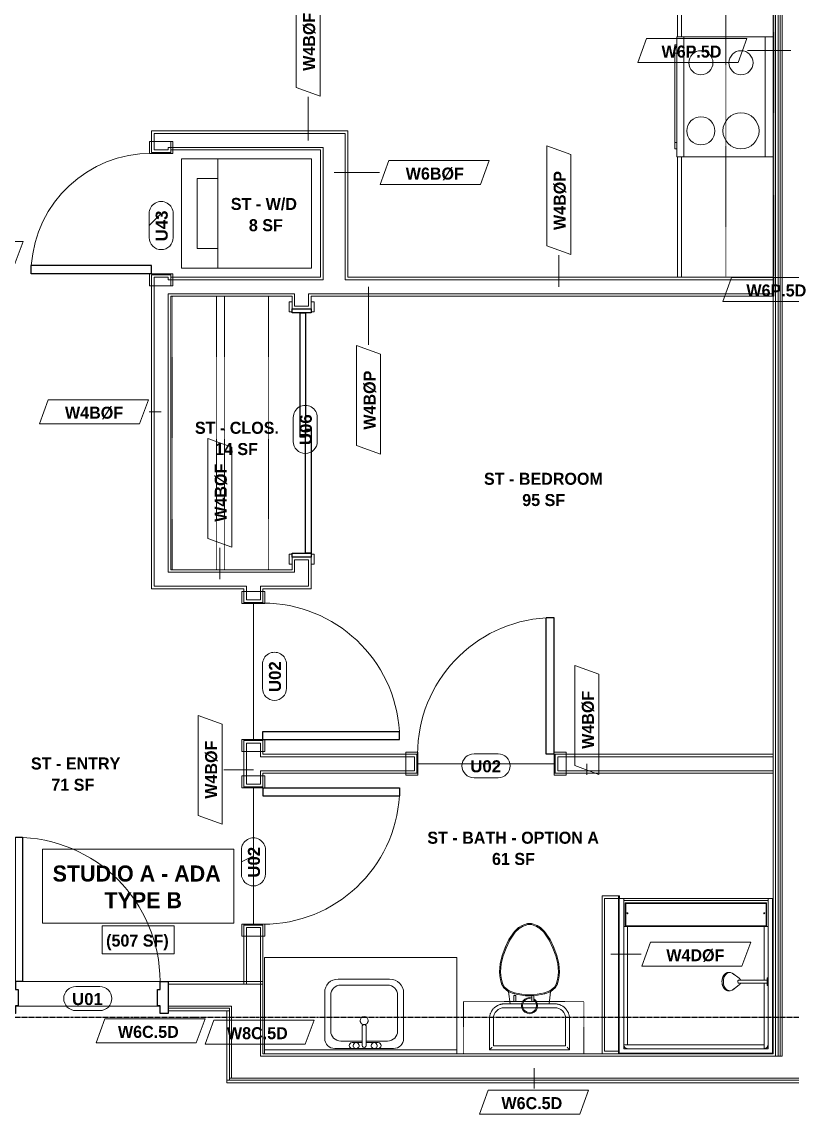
# Model space of a CAD drawing. Header units: inches. Extents: x -4058 to -1781, y 9814 to 12264.
# Drawn here: x -2704.9 to -2512.8, y 10443.1 to 10715.6 of the extents above; entities that cross this region are included whole.
import ezdxf

# ---------------------------------------------------------------- set-up
doc = ezdxf.new("R2010")
doc.units = ezdxf.units.IN
doc.header["$MEASUREMENT"] = 0
doc.linetypes.add('Dash', pattern=[0.25, 0.125, -0.125])
doc.linetypes.add('Grid Line 1_2_', pattern=[0.875, 0.5, -0.125, 0.125, -0.125])
for name, color, linetype, lineweight in [('0-1', 7, 'Continuous', 5), ('0-3', 8, 'Continuous', 9), ('A-AREA-IDEN', 2, 'Continuous', 9), ('A-DOOR-1', 7, 'Continuous', 9), ('A-DOOR-2', 10, 'Continuous', 30), ('A-DOOR-3', 31, 'Continuous', 9), ('A-DOOR-4', 31, 'Continuous', 30), ('A-DOOR-FRAM-2', 10, 'Continuous', 30), ('A-DOOR-FRAM-3', 31, 'Continuous', 30), ('A-DOOR-IDEN', 31, 'Continuous', 9), ('A-FLOR-1', 7, 'Continuous', 9), ('A-FLOR-2', 192, 'Continuous', 9), ('A-WALL', 113, 'Continuous', 18), ('A-WALL-2', 250, 'Continuous', 18), ('A-WALL-3', 113, 'Continuous', 9), ('A-WALL-IDEN', 211, 'Continuous', 9), ('I-WALL-1', 7, 'Continuous', 9), ('P-SANR-FIXT', 6, 'Continuous', 9), ('Q-CASE', 31, 'Continuous', 9), ('Q-CASE-1', 31, 'Dash', 9), ('Q-CASE-HDLN', 31, 'Dash', 9), ('Q-SPCQ', 91, 'Continuous', 9), ('S-GRID-1', 1, 'Grid Line 1_2_', 30)]:
    doc.layers.add(name, color=color, linetype=linetype, lineweight=lineweight)
doc.styles.add('Arial_B', font='arialbd.ttf', dxfattribs={"height": 3})
doc.styles.add('Century Gothic_B', font='GOTHICB.TTF', dxfattribs={"height": 3})
doc.styles.add('Century Gothic_B_1', font='GOTHICB.TTF', dxfattribs={"height": 4})

# ---------------------------------------------------------------- blocks, each defined once
blk = doc.blocks.new('CTR - 1st Phase - Shell_rvt-1-UNIT PLANS - 2ND FLOOR')
at = {"layer": 'A-FLOR-1'}
for p, q in [((-2706.41, 10470.04), (-2670.41, 10470.04)), ((-2670.41, 10470.04), (-2706.41, 10470.04))]:
    blk.add_line(p, q, dxfattribs=at)
blk = doc.blocks.new('HOLLOW METAL - UNIT DOOR-2191977-UNIT PLANS - 2ND FLOOR')
at = {"layer": 'A-DOOR-1'}
blk.add_arc((18, -3.875), 36, 180, 270, dxfattribs=at)
at = {"layer": 'A-DOOR-2'}
for p, q in [((16.25, -3.875), (18, -3.875)), ((16.25, -39.875), (16.25, -3.875)), ((18, -3.875), (18, -39.875)), ((18, -39.875), (16.25, -39.875))]:
    blk.add_line(p, q, dxfattribs=at)
at = {"layer": 'A-DOOR-FRAM-2'}
for p, q in [((-20, 4.125), (-18, 4.125)), ((-20, -3.875), (-20, 4.125)), ((-18, 4.125), (-18, 2.1875)), ((18, 4.125), (20, 4.125)), ((18, 2.1875), (18, 4.125)), ((20, 4.125), (20, -3.875)), ((-18, 2.1875), (-17.375, 2.1875)), ((-17.375, 2.1875), (-17.375, -1.9375)), ((17.375, 2.1875), (18, 2.1875)), ((17.375, -1.9375), (17.375, 2.1875)), ((-18, -1.9375), (-18, -3.875)), ((-17.375, -1.9375), (-18, -1.9375)), ((18, -1.9375), (17.375, -1.9375)), ((18, -3.875), (18, -1.9375)), ((-18, -3.875), (-20, -3.875)), ((20, -3.875), (18, -3.875))]:
    blk.add_line(p, q, dxfattribs=at)
blk = doc.blocks.new('CTR - 1st Phase - Common Walls_rvt-1-UNIT PLANS - 2ND FLOOR')
at = {"layer": 'A-WALL-2'}
for p, q in [((-2516.94, 10843.14), (-2516.94, 10458.16)), ((-2516.31, 10843.14), (-2516.31, 10458.16)), ((-2515.81, 10843.14), (-2515.81, 10458.16)), ((-2515.31, 10843.14), (-2515.31, 10458.16)), ((-2668.41, 10475.54), (-2653.75, 10475.54)), ((-2653.75, 10475.54), (-2652.62, 10475.54)), ((-2652.62, 10475.54), (-2645.37, 10475.54)), ((-2645.37, 10457.54), (-2645.37, 10475.54)), ((-2668.41, 10470.04), (-2653.75, 10470.04)), ((-2668.41, 10469.54), (-2653.75, 10469.54)), ((-2653.75, 10470.04), (-2653.12, 10470.04)), ((-2653.75, 10469.54), (-2653.12, 10469.54)), ((-2653.75, 10468.91), (-2653.12, 10468.91)), ((-2653.12, 10470.04), (-2652.62, 10470.04)), ((-2653.12, 10469.54), (-2653.12, 10468.91)), ((-2653.12, 10468.91), (-2653.12, 10469.54)), ((-2653.12, 10452.04), (-2653.12, 10468.91)), ((-2652.62, 10452.04), (-2652.62, 10470.04)), ((-2644.75, 10457.54), (-2645.37, 10457.54)), ((-2516.94, 10457.54), (-2644.75, 10457.54)), ((-2516.94, 10458.16), (-2516.94, 10457.54)), ((-2516.31, 10457.54), (-2516.94, 10457.54)), ((-2516.31, 10457.54), (-2516.94, 10457.54)), ((-2516.31, 10458.16), (-2516.31, 10457.54)), ((-2515.81, 10457.54), (-2516.31, 10457.54)), ((-2515.81, 10457.54), (-2516.31, 10457.54)), ((-2515.81, 10458.16), (-2515.81, 10457.54)), ((-2515.31, 10457.54), (-2515.81, 10457.54)), ((-2515.31, 10457.54), (-2515.81, 10457.54)), ((-2515.31, 10458.16), (-2515.31, 10457.54)), ((-2653.12, 10451.54), (-2653.75, 10451.54)), ((-2652.62, 10452.04), (-2653.12, 10452.04)), ((-2653.12, 10451.54), (-2653.12, 10452.04)), ((-2653.12, 10451.54), (-2653.12, 10452.04)), ((-2644.75, 10451.54), (-2653.12, 10451.54)), ((-2645.37, 10452.04), (-2652.62, 10452.04)), ((-2644.75, 10452.04), (-2645.37, 10452.04)), ((-2509.93, 10452.04), (-2644.75, 10452.04)), ((-2510.43, 10451.54), (-2644.75, 10451.54))]:
    blk.add_line(p, q, dxfattribs=at)
at = {"layer": 'I-WALL-1'}
for p, q in [((-2517.56, 10843.14), (-2517.56, 10496.91)), ((-2653.75, 10476.16), (-2668.41, 10476.16)), ((-2645.37, 10476.16), (-2653.75, 10476.16)), ((-2644.75, 10476.16), (-2645.37, 10476.16)), ((-2644.75, 10458.16), (-2644.75, 10476.16)), ((-2668.41, 10468.91), (-2653.75, 10468.91)), ((-2653.75, 10468.91), (-2653.75, 10451.54)), ((-2644.37, 10458.16), (-2644.75, 10458.16)), ((-2556.06, 10458.16), (-2596.37, 10458.16)), ((-2653.75, 10451.54), (-2653.75, 10450.91)), ((-2653.75, 10450.91), (-2644.75, 10450.91)), ((-2644.75, 10450.91), (-2511.06, 10450.91))]:
    blk.add_line(p, q, dxfattribs=at)
at = {"layer": '0-3', "rotation": 180}
blk.add_blockref('HOLLOW METAL - UNIT DOOR-2191977-UNIT PLANS - 2ND FLOOR', (-2688.41, 10472.29), dxfattribs=at)
blk = doc.blocks.new('CTR - 1st Phase - Structure_rvt-1-UNIT PLANS - 2ND FLOOR')
at = {"layer": 'S-GRID-1'}
blk.add_line((-1781.27, 10467.19), (-4041.78, 10467.19), dxfattribs=at)
blk = doc.blocks.new('SLIDING - FLUSH - SLIDING - FLUSH - 5-0 x 6-8-3203586-UNIT PLANS - 2ND FLOOR')
at = {"layer": 'A-DOOR-3'}
for p, q in [((-32.75, 3.25), (-30.25, 3.25)), ((-32.75, 2.5), (-32.75, 3.25)), ((-30.25, 3.25), (-30.25, 2.5)), ((30.25, 3.25), (32.75, 3.25)), ((30.25, 2.5), (30.25, 3.25)), ((32.75, 3.25), (32.75, 2.5)), ((-30.25, 2.5), (-32.75, 2.5)), ((32.75, 2.5), (30.25, 2.5)), ((-32.75, -2.25), (-30.25, -2.25)), ((-32.75, -3), (-32.75, -2.25)), ((-30.25, -2.25), (-30.25, -3)), ((30.25, -2.25), (32.75, -2.25)), ((30.25, -3), (30.25, -2.25)), ((32.75, -2.25), (32.75, -3)), ((-30.25, -3), (-32.75, -3)), ((32.75, -3), (30.25, -3))]:
    blk.add_line(p, q, dxfattribs=at)
at = {"layer": 'A-DOOR-4'}
for p, q in [((-1, -0.88), (-1, 0.5)), ((-1, 0.5), (30, 0.5)), ((30, 0.5), (30, -0.88)), ((-30, -2.25), (-30, -0.88)), ((-30, -0.88), (1, -0.88)), ((1, -2.25), (-30, -2.25)), ((30, -0.88), (-1, -0.88)), ((1, -0.88), (1, -2.25))]:
    blk.add_line(p, q, dxfattribs=at)
at = {"layer": 'A-DOOR-FRAM-3'}
for p, q in [((-31, -2.25), (-31, 2.5)), ((-31, 2.5), (-30, 2.5)), ((-30, 2.5), (-30, -2.25)), ((30, 2.5), (31, 2.5)), ((30, -2.25), (30, 2.5)), ((31, 2.5), (31, -2.25)), ((-30, -2.25), (-31, -2.25)), ((31, -2.25), (30, -2.25))]:
    blk.add_line(p, q, dxfattribs=at)
blk = doc.blocks.new('SWING - SINGLE - FLUSH - SWING - FLUSH - 2-10 x 6-8 - PRIVACY-4346066-UNIT PLANS - 2ND FLOOR')
at = {"layer": 'A-DOOR-3'}
for p, q in [((-17, 2.87), (-20, 2.87)), ((-20, 2.87), (-20, -2.38)), ((-17, -2.38), (-17, 2.87)), ((20, 2.87), (17, 2.87)), ((17, 2.87), (17, -2.38)), ((20, -2.38), (20, 2.87)), ((-20, -2.38), (-17, -2.38)), ((-17, -2.38), (-20, -2.38)), ((-20, -2.38), (-20, -2.88)), ((-17, -2.88), (-17, -2.38)), ((17, -2.38), (20, -2.38)), ((20, -2.38), (17, -2.38)), ((17, -2.38), (17, -2.88)), ((20, -2.88), (20, -2.38)), ((-20, -2.88), (-17, -2.88)), ((17, -2.88), (20, -2.88))]:
    blk.add_line(p, q, dxfattribs=at)
blk.add_arc((17, 2.37), 34.07, 93.3657, 180, dxfattribs=at)
at = {"layer": 'A-DOOR-4'}
for p, q in [((15, 2.37), (15, 36.38)), ((17, 36.38), (15, 36.38)), ((17, 2.37), (17, 36.38)), ((17, 2.37), (15, 2.37))]:
    blk.add_line(p, q, dxfattribs=at)
blk = doc.blocks.new('OD_CW_Closet - OD_CW_Closet-3786599-UNIT PLANS - 2ND FLOOR')
at = {"layer": 'Q-CASE-HDLN'}
for p, q in [((0.74, -24), (0.74, 0)), ((0.74, 0), (68.99, 0)), ((68.99, 0), (68.99, -24)), ((0.74, -11), (68.99, -11)), ((0.74, -13), (68.99, -13)), ((68.99, -24), (0.74, -24))]:
    blk.add_line(p, q, dxfattribs=at)
blk = doc.blocks.new('SWING - SINGLE - FLUSH - SWING - FLUSH - 2-10 x 6-8 - PRIVACY-4346067-UNIT PLANS - 2ND FLOOR')
at = {"layer": 'A-DOOR-3'}
for p, q in [((-17, 2.87), (-20, 2.87)), ((-20, 2.87), (-20, -2.38)), ((-17, -2.38), (-17, 2.87)), ((20, 2.87), (17, 2.87)), ((17, 2.87), (17, -2.38)), ((20, -2.38), (20, 2.87)), ((-20, -2.38), (-17, -2.38)), ((-17, -2.38), (-20, -2.38)), ((-20, -2.38), (-20, -2.88)), ((-17, -2.88), (-17, -2.38)), ((17, -2.38), (20, -2.38)), ((20, -2.38), (17, -2.38)), ((17, -2.38), (17, -2.88)), ((20, -2.88), (20, -2.38)), ((-20, -2.88), (-17, -2.88)), ((17, -2.88), (20, -2.88))]:
    blk.add_line(p, q, dxfattribs=at)
blk.add_arc((17, 2.37), 34.07, 93.3657, 180, dxfattribs=at)
at = {"layer": 'A-DOOR-4'}
for p, q in [((15, 2.37), (15, 36.38)), ((17, 36.38), (15, 36.38)), ((17, 2.37), (17, 36.38)), ((17, 2.37), (15, 2.37))]:
    blk.add_line(p, q, dxfattribs=at)
blk = doc.blocks.new('SWING - SINGLE - FLUSH - SWING - FLUSH - 2-6 x 6-8 - PASSAGE-4346079-UNIT PLANS - 2ND FLOOR')
at = {"layer": 'A-DOOR-3'}
for p, q in [((-18, 2.375), (-18, 2.875)), ((-18, 2.875), (-15, 2.875)), ((-15, 2.875), (-15, 2.375)), ((15, 2.375), (15, 2.875)), ((15, 2.875), (18, 2.875)), ((18, 2.875), (18, 2.375)), ((-18, 2.375), (-15, 2.375)), ((-18, -2.875), (-18, 2.375)), ((-15, 2.375), (-18, 2.375)), ((-15, 2.375), (-15, -2.875)), ((15, 2.375), (18, 2.375)), ((15, -2.875), (15, 2.375)), ((18, 2.375), (15, 2.375)), ((18, 2.375), (18, -2.875)), ((-15, -2.875), (-18, -2.875)), ((18, -2.875), (15, -2.875))]:
    blk.add_line(p, q, dxfattribs=at)
blk.add_arc((15, -2.375), 30.067, 180, 266.18593, dxfattribs=at)
at = {"layer": 'A-DOOR-4'}
for p, q in [((13, -2.375), (13, -32.375)), ((15, -2.375), (13, -2.375)), ((15, -2.375), (15, -32.375)), ((15, -32.375), (13, -32.375))]:
    blk.add_line(p, q, dxfattribs=at)
blk = doc.blocks.new('M_Sink Vanity-Square - 500 x 440mm-1352614-UNIT PLANS - 2ND FLOOR')
at = {"layer": 'P-SANR-FIXT'}
for p, q in [((7.96, 7.09), (-6.72, 7.09)), ((3.62, 7.09), (-2.88, 7.09)), ((-2.88, 5.59), (0.12, 5.59)), ((0.12, 6.33), (0.12, 1.59)), ((1.12, 6.33), (1.12, 1.59)), ((1.12, 5.59), (3.62, 5.59)), ((-9.22, 4.59), (-9.22, -6.73)), ((0.12, 5.22), (-5.22, 5.22)), ((6.46, 5.22), (1.12, 5.22)), ((10.46, -6.91), (10.46, 4.59)), ((-7.72, 2.72), (-7.72, -6.23)), ((8.96, -6.23), (8.96, 2.72)), ((-5.72, -10.23), (7.14, -10.23)), ((-5.22, -8.73), (6.46, -8.73))]:
    blk.add_line(p, q, dxfattribs=at)
for centre, radius, start, end in [((-6.72, 4.59), 2.5, 90, 180), ((-2.88, 6.34), 0.75, 90, 270), ((-1.88, 6.34), 0.75, 360, 180), ((-1.88, 6.34), 0.75, 180, 0), ((0.62, 6.33), 0.5, 360, 180), ((2.62, 6.34), 0.75, 360, 180), ((2.62, 6.34), 0.75, 180, 360), ((3.62, 6.34), 0.75, 270, 90), ((7.96, 4.59), 2.5, 360, 90), ((-5.22, 2.72), 2.5, 90, 180), ((6.46, 2.72), 2.5, 0, 90), ((0.62, 0.13), 1, 360, 180), ((0.62, 0.13), 1, 180, 0), ((0.62, 1.59), 0.5, 180, 0), ((-5.72, -6.73), 3.5, 180, 270), ((-5.22, -6.23), 2.5, 180, 270), ((6.46, -6.23), 2.5, 270, 0), ((7.14, -6.91), 3.32, 270, 0)]:
    blk.add_arc(centre, radius, start, end, dxfattribs=at)
blk = doc.blocks.new('Toilet-Domestic-3D - Toilet-Domestic-3D-V13-UNIT PLANS - 2ND FLOOR')
at = {"layer": 'P-SANR-FIXT'}
for p, q in [((-2.74, 11), (-3.74, 10)), ((-1.87, 11.5), (-2.74, 11)), ((-2.59, 10.8), (-2.74, 11)), ((-1.77, 11.27), (-2.59, 10.8)), ((-0.5, 12), (-1.87, 11.5)), ((-1.77, 11.27), (-1.87, 11.5)), ((-0.46, 11.75), (-1.77, 11.27)), ((-0.46, 11.75), (-0.5, 12)), ((0.5, 12), (-0.5, 12)), ((0.46, 11.75), (-0.46, 11.75)), ((0.46, 11.75), (0.5, 12)), ((1.77, 11.27), (0.46, 11.75)), ((1.87, 11.5), (0.5, 12)), ((1.77, 11.27), (1.87, 11.5)), ((2.59, 10.8), (1.77, 11.27)), ((2.74, 11), (1.87, 11.5)), ((2.59, 10.8), (2.74, 11)), ((3.74, 10), (2.74, 11)), ((-3.74, 10), (-5.13, 8)), ((-3.55, 9.84), (-4.91, 7.88)), ((-3.55, 9.84), (-3.74, 10)), ((-2.59, 10.8), (-3.55, 9.84)), ((3.55, 9.84), (2.59, 10.8)), ((3.55, 9.84), (3.74, 10)), ((4.91, 7.88), (3.55, 9.84)), ((5.13, 8), (3.74, 10)), ((-6.06, 6), (-6.79, 4)), ((-5.83, 5.9), (-6.55, 3.92)), ((-5.13, 8), (-6.06, 6)), ((-5.83, 5.9), (-6.06, 6)), ((-4.91, 7.88), (-5.83, 5.9)), ((-4.91, 7.88), (-5.13, 8)), ((4.91, 7.88), (5.13, 8)), ((5.83, 5.9), (4.91, 7.88)), ((6.06, 6), (5.13, 8)), ((5.83, 5.9), (6.06, 6)), ((6.55, 3.92), (5.83, 5.9)), ((6.79, 4), (6.06, 6)), ((-6.79, 4), (-7.33, 1.99)), ((-6.55, 3.92), (-7.08, 1.95)), ((-6.55, 3.92), (-6.79, 4)), ((6.55, 3.92), (6.79, 4)), ((7.08, 1.95), (6.55, 3.92)), ((7.33, 1.99), (6.79, 4)), ((-7.33, 1.99), (-7.5, 0)), ((-7.08, 1.95), (-7.33, 1.99)), ((-7.08, 1.95), (-7.25, 0)), ((7.08, 1.95), (7.33, 1.99)), ((7.25, 0), (7.08, 1.95)), ((7.5, 0), (7.33, 1.99)), ((-7.25, 0), (-7.5, 0)), ((-7.5, 0), (-7.41, -1)), ((-7.16, -0.96), (-7.41, -1)), ((-7.41, -1), (-7.24, -2)), ((-7.25, 0), (-7.16, -0.96)), ((-6.99, -1.95), (-7.24, -2)), ((-7.24, -2), (-6.97, -3)), ((-7.16, -0.96), (-6.99, -1.95)), ((-6.99, -1.95), (-6.73, -2.9)), ((6.73, -2.9), (6.99, -1.95)), ((6.97, -3), (7.24, -2)), ((6.99, -1.95), (7.16, -0.96)), ((6.99, -1.95), (7.24, -2)), ((7.16, -0.96), (7.25, 0)), ((7.16, -0.96), (7.41, -1)), ((7.24, -2), (7.41, -1)), ((7.25, 0), (7.5, 0)), ((7.41, -1), (7.5, 0)), ((-6.73, -2.9), (-6.97, -3)), ((-6.97, -3), (-6.4, -4)), ((-6.73, -2.9), (-6.21, -3.84)), ((-6.4, -4), (-6.21, -3.84)), ((-6.4, -4), (-5.21, -5)), ((-6.21, -3.84), (-5.08, -4.78)), ((-5.08, -4.78), (-5.21, -5)), ((-5.21, -5), (-4.86, -8.02)), ((-5.21, -5), (-3.84, -5.5)), ((-5.08, -4.78), (-3.77, -5.26)), ((-3.77, -5.26), (-3.84, -5.5)), ((-3.77, -5.26), (-0.98, -5.75)), ((0.98, -5.75), (3.77, -5.26)), ((3.77, -5.26), (5.08, -4.78)), ((3.77, -5.26), (3.84, -5.5)), ((3.84, -5.5), (5.21, -5)), ((4.86, -8.02), (5.21, -5)), ((5.08, -4.78), (6.21, -3.84)), ((5.08, -4.78), (5.21, -5)), ((5.21, -5), (6.4, -4)), ((6.21, -3.84), (6.73, -2.9)), ((6.21, -3.84), (6.4, -4)), ((6.4, -4), (6.97, -3)), ((6.73, -2.9), (6.97, -3)), ((6.25, -8.02), (-6.25, -8.02)), ((-3.84, -5.5), (-1, -6)), ((-0.98, -5.75), (-1, -6)), ((-1, -6), (0.56, -6)), ((-0.98, -5.75), (0.98, -5.75)), ((0.98, -5.75), (1, -5.98)), ((1.05, -5.99), (3.84, -5.5)), ((6.25, -9), (-6.25, -9)), ((6.25, -9), (-6.25, -9)), ((-9.98, -11.75), (-9.98, -19.48)), ((-9, -11.75), (-9, -18.5)), ((-9, -11.75), (-9, -18.5)), ((9, -18.5), (9, -11.75)), ((9, -18.5), (9, -11.75)), ((9.98, -19.48), (9.98, -11.75)), ((-9, -18.5), (9, -18.5)), ((-9, -18.5), (9, -18.5)), ((-9.98, -19.48), (-9.86, -19.36)), ((-9.98, -19.48), (9.98, -19.48)), ((9.86, -19.36), (9.98, -19.48))]:
    blk.add_line(p, q, dxfattribs=at)
at = {"layer": 'P-SANR-FIXT', "flags": 128}
for points in [[(-6.25, -8.02), (-6.4, -8.03), (-6.55, -8.03), (-6.7, -8.05), (-6.84, -8.07), (-6.99, -8.1), (-7.14, -8.13), (-7.28, -8.17), (-7.42, -8.21), (-7.56, -8.26), (-7.7, -8.32), (-7.84, -8.38), (-7.97, -8.44), (-8.1, -8.52), (-8.23, -8.59), (-8.35, -8.67), (-8.48, -8.76), (-8.59, -8.85), (-8.71, -8.95), (-8.82, -9.05), (-8.92, -9.15), (-9.03, -9.26), (-9.12, -9.38), (-9.22, -9.49), (-9.3, -9.61), (-9.39, -9.74), (-9.46, -9.86), (-9.54, -9.99), (-9.6, -10.13), (-9.67, -10.26), (-9.72, -10.4), (-9.78, -10.54), (-9.82, -10.68), (-9.86, -10.83), (-9.89, -10.97), (-9.92, -11.12), (-9.95, -11.26), (-9.96, -11.41), (-9.97, -11.56), (-9.98, -11.71), (-9.98, -11.75)], [(9.98, -11.75), (9.97, -11.6), (9.97, -11.45), (9.95, -11.3), (9.93, -11.16), (9.9, -11.01), (9.87, -10.86), (9.83, -10.72), (9.79, -10.58), (9.74, -10.44), (9.68, -10.3), (9.62, -10.16), (9.56, -10.03), (9.48, -9.9), (9.41, -9.77), (9.33, -9.65), (9.24, -9.52), (9.15, -9.41), (9.05, -9.29), (8.95, -9.18), (8.85, -9.08), (8.74, -8.97), (8.62, -8.88), (8.51, -8.78), (8.39, -8.7), (8.26, -8.61), (8.14, -8.54), (8.01, -8.46), (7.87, -8.4), (7.74, -8.33), (7.6, -8.28), (7.46, -8.22), (7.32, -8.18), (7.17, -8.14), (7.03, -8.11), (6.88, -8.08), (6.74, -8.05), (6.59, -8.04), (6.44, -8.03), (6.29, -8.02), (6.25, -8.02)]]:
    blk.add_lwpolyline(points, dxfattribs=at)
at = {"layer": 'P-SANR-FIXT'}
for centre, radius, start, end in [((0, -8.48), 2, 73.137, 0), ((0, -8.48), 1.75, 70.983, 0), ((0, -8.48), 2, 0, 57.9286), ((0, -8.48), 1.75, 0, 51.2446), ((-6.25, -11.75), 2.75, 90, 180), ((-6.25, -11.75), 2.75, 90, 180), ((6.25, -11.75), 2.75, 0, 90), ((6.25, -11.75), 2.75, 360, 90)]:
    blk.add_arc(centre, radius, start, end, dxfattribs=at)
for points, knots in [([(-9.86, -19.36), (-9.86, -19.36), (-9.85, -19.35), (-9.82, -19.32), (-9.8, -19.3), (-9.78, -19.28), (-9.75, -19.25), (-9.71, -19.21), (-9.66, -19.16), (-9.6, -19.1), (-9.55, -19.05), (-9.47, -18.97), (-9.41, -18.91), (-9.37, -18.87)], [0, 0, 0, 0, 0.166667, 0.25, 0.291667, 0.333333, 0.416667, 0.5, 0.583333, 0.666667, 0.75, 0.833333, 1, 1, 1, 1]), ([(9.37, -18.87), (9.41, -18.91), (9.47, -18.97), (9.55, -19.05), (9.6, -19.1), (9.66, -19.16), (9.71, -19.21), (9.75, -19.25), (9.78, -19.28), (9.8, -19.3), (9.82, -19.32), (9.85, -19.35), (9.86, -19.36), (9.86, -19.36)], [-1, -1, -1, -1, -0.833333, -0.75, -0.666667, -0.583333, -0.5, -0.416667, -0.333333, -0.291667, -0.25, -0.166667, 0, 0, 0, 0])]:
    blk.add_open_spline(points, degree=3, knots=knots, dxfattribs=at)
for points in [[(-9.98, -19.48), (-9.98, -19.48), (-9.98, -19.48), (-9.98, -19.48)], [(9.98, -19.48), (9.98, -19.48), (9.98, -19.48), (9.98, -19.48)]]:
    blk.add_open_spline(points, degree=3, dxfattribs=at)
blk = doc.blocks.new('Bath Vanity - Bath Vanity 48_-V14-UNIT PLANS - 2ND FLOOR')
at = {"layer": 'Q-CASE'}
for p, q in [((-23.26, -1), (-23.26, -24)), ((24.74, -24), (24.74, -1)), ((-23.26, -24), (24.74, -24))]:
    blk.add_line(p, q, dxfattribs=at)
blk = doc.blocks.new('BATHROOM MIRROR - BATHROOM MIRROR 48_-3124766-UNIT PLANS - 2ND FLOOR')
at = {"layer": 'Q-CASE'}
for p, q in [((24.74, 24), (-23.26, 24)), ((-23.26, 23), (-23.26, 24)), ((-23.26, 23), (24.74, 23)), ((24.74, 24), (24.74, 23))]:
    blk.add_line(p, q, dxfattribs=at)
blk = doc.blocks.new('300 Series Wall Hung Cabinet_326 - 30_-2909952-UNIT PLANS - 2ND FLOOR')
at = {"layer": 'Q-CASE'}
for p, q in [((-2.5, -13.19), (-2.01, -13.19)), ((-2.5, -13.19), (-2.5, -14.69)), ((-2.01, -14.69), (-2.01, -13.19)), ((2, -13.19), (2.49, -13.19)), ((2, -13.19), (2, -14.69)), ((2.49, -14.69), (2.49, -13.19)), ((-2.5, -14.69), (-2.01, -14.69)), ((2, -14.69), (2.49, -14.69))]:
    blk.add_line(p, q, dxfattribs=at)
at = {"layer": 'Q-CASE-1'}
for p, q in [((15, -0.19), (-15, -0.19)), ((-15, -0.19), (-15, -13.19)), ((15, -13.19), (15, -0.19)), ((-15, -13.19), (15, -13.19))]:
    blk.add_line(p, q, dxfattribs=at)
blk = doc.blocks.new('Stacked Washer and Dryer - 26_x25_ - Private-1352637-UNIT PLANS - 2ND FLOOR')
at = {"layer": 'P-SANR-FIXT'}
for p, q in [((0, 13.625), (32.4375, 13.625)), ((0, 13.625), (0, -13.625)), ((23.34375, 13.625), (23.34375, -13.625)), ((32.4375, 13.625), (32.4375, -13.625)), ((23.34375, 8.75), (28.53125, 8.75)), ((28.53125, 8.75), (28.53125, -8.75)), ((28.53125, -8.75), (23.34375, -8.75)), ((32.4375, -13.625), (0, -13.625))]:
    blk.add_line(p, q, dxfattribs=at)
blk = doc.blocks.new('SWING - SINGLE - FLUSH - SWING - FLUSH - 2-10 x 6-8 - PRIVACY-4346070-UNIT PLANS - 2ND FLOOR')
at = {"layer": 'A-DOOR-3'}
for p, q in [((-20, 2.37), (-20, 2.87)), ((-20, 2.87), (-17, 2.87)), ((-17, 2.87), (-17, 2.37)), ((17, 2.37), (17, 2.87)), ((17, 2.87), (20, 2.87)), ((20, 2.87), (20, 2.37)), ((-20, 2.37), (-17, 2.37)), ((-20, -2.88), (-20, 2.37)), ((-17, 2.37), (-20, 2.37)), ((-17, 2.37), (-17, -2.88)), ((17, 2.37), (20, 2.37)), ((17, -2.88), (17, 2.37)), ((20, 2.37), (17, 2.37)), ((20, 2.37), (20, -2.88)), ((-17, -2.88), (-20, -2.88)), ((20, -2.88), (17, -2.88))]:
    blk.add_line(p, q, dxfattribs=at)
blk.add_arc((17, -2.38), 34.07, 180, 266.6343, dxfattribs=at)
at = {"layer": 'A-DOOR-4'}
for p, q in [((15, -2.38), (15, -36.38)), ((17, -2.38), (15, -2.38)), ((17, -2.38), (17, -36.38)), ((17, -36.38), (15, -36.38))]:
    blk.add_line(p, q, dxfattribs=at)
blk = doc.blocks.new('OD_CW_Base Cabinet - OD_CW_Base Cabinet-V29-UNIT PLANS - 2ND FLOOR')
at = {"layer": 'Q-CASE'}
for p, q in [((0.74, 23.81), (0.74, 21.81)), ((36.49, 0), (131.34, 0)), ((161.34, 0), (191.34, 0))]:
    blk.add_line(p, q, dxfattribs=at)
blk = doc.blocks.new('OD_CW_Upper Cabinet - OD_CW_Upper Cabinet-4366994-UNIT PLANS - 2ND FLOOR')
at = {"layer": 'Q-CASE-HDLN'}
for p, q in [((191.34, 24), (0.74, 24)), ((0.74, 24), (0.74, 12)), ((191.34, 12), (191.34, 24)), ((0.74, 12), (191.34, 12))]:
    blk.add_line(p, q, dxfattribs=at)
blk = doc.blocks.new('The Shower - The Shower-4199730-UNIT PLANS - 2ND FLOOR')
at = {"layer": 'P-SANR-FIXT'}
for p, q in [((0, 39.25), (0.12, 39.25)), ((0, 0.5), (0, 39.25)), ((1.25, 39.25), (0.12, 39.25)), ((0.12, 0.62), (0.12, 39.25)), ((1.25, 39.25), (37.25, 39.25)), ((1.25, 38.75), (1.25, 39.25)), ((1.25, 1.75), (1.25, 39.25)), ((37.25, 38.75), (1.25, 38.75)), ((37.25, 39.25), (37.25, 38.75)), ((38.38, 39.25), (37.25, 39.25)), ((37.25, 39.25), (37.25, 19.48)), ((38.38, 39.25), (38.5, 39.25)), ((38.38, 39.25), (38.38, 0.62)), ((38.5, 39.25), (38.5, 0.5)), ((1.62, 38.13), (1.62, 32.27)), ((36.88, 38.13), (1.62, 38.13)), ((36.75, 38), (1.75, 38)), ((1.75, 38), (1.75, 32.38)), ((36.75, 32.38), (36.75, 38)), ((36.88, 32.27), (36.88, 38.13)), ((1.75, 32.38), (36.75, 32.38)), ((2.2, 2.75), (2.2, 32.27)), ((36.3, 32.27), (2.2, 32.27)), ((36.3, 18.89), (36.3, 32.27)), ((36.3, 2.75), (36.3, 18.11)), ((37.25, 17.52), (37.25, 1.75)), ((38.5, 0.5), (0, 0.5)), ((38.38, 0.62), (0.12, 0.62)), ((37.25, 1.75), (1.25, 1.75)), ((1.28, 2.51), (1.3, 2.43)), ((1.37, 2.28), (1.38, 2.26)), ((1.4, 2.23), (1.42, 2.2)), ((1.51, 2.08), (1.58, 2.01)), ((1.7, 1.92), (1.73, 1.9)), ((1.93, 1.8), (2.01, 1.78)), ((2.25, 2.7), (36.25, 2.7)), ((2.25, 1.77), (36.25, 1.77)), ((36.25, 1.75), (36.25, 1.77)), ((36.49, 1.78), (36.57, 1.8)), ((36.77, 1.9), (36.8, 1.92)), ((36.92, 2.01), (36.99, 2.08)), ((37.08, 2.2), (37.1, 2.23)), ((37.12, 2.26), (37.13, 2.28)), ((37.2, 2.43), (37.22, 2.51))]:
    blk.add_line(p, q, dxfattribs=at)
for centre, radius, start, end in [((2.2, 35.56), 0.125, 0, 180), ((2.2, 35.56), 0.125, 180, 0), ((36.3, 35.56), 0.125, 0, 180), ((36.3, 35.56), 0.125, 180, 0), ((2.25, 2.75), 1, 180, 270), ((36.25, 2.75), 1, 270, 0)]:
    blk.add_arc(centre, radius, start, end, dxfattribs=at)
for centre, major_axis, start_param, end_param in [((2.2, 32.28), (-0.95, 0), 0, 1.570796), ((36.3, 32.28), (0.95, 0), 4.712389, 6.283185)]:
    blk.add_ellipse(centre, major_axis=major_axis, ratio=0.019505, start_param=start_param, end_param=end_param, dxfattribs=at)
for points, knots in [([(1.25, 2.77), (1.25, 2.77), (1.27, 2.76), (1.4, 2.76), (1.64, 2.75), (1.95, 2.75), (2.12, 2.75), (2.2, 2.75)], [-1, -1, -1, -1, -0.833333, -0.666667, -0.333333, -0.166667, 0, 0, 0, 0]), ([(1.25, 2.77), (1.25, 2.7), (1.26, 2.57), (1.34, 2.32), (1.53, 2.04), (1.8, 1.86), (2.06, 1.78), (2.19, 1.77), (2.25, 1.77)], [-1, -1, -1, -1, -0.874768, -0.749536, -0.499072, -0.248608, -0.123376, 0.001856, 0.001856, 0.001856, 0.001856]), ([(2.2, 2.75), (2.2, 2.74), (2.2, 2.74), (2.2, 2.73), (2.21, 2.72), (2.21, 2.72), (2.22, 2.71), (2.23, 2.71), (2.24, 2.7), (2.24, 2.7), (2.25, 2.7), (2.25, 2.7)], [-1, -1, -1, -1, -0.833333, -0.75, -0.666667, -0.583333, -0.416667, -0.291667, -0.208333, -0.083333, 0, 0, 0, 0]), ([(36.25, 1.77), (36.32, 1.77), (36.45, 1.78), (36.7, 1.86), (36.98, 2.04), (37.16, 2.32), (37.24, 2.57), (37.25, 2.7), (37.25, 2.77)], [-1, -1, -1, -1, -0.874768, -0.749536, -0.499072, -0.248608, -0.123376, 0.001856, 0.001856, 0.001856, 0.001856]), ([(36.25, 2.7), (36.26, 2.7), (36.26, 2.7), (36.27, 2.7), (36.28, 2.71), (36.28, 2.71), (36.29, 2.72), (36.29, 2.73), (36.3, 2.74), (36.3, 2.74), (36.3, 2.75), (36.3, 2.75)], [-1, -1, -1, -1, -0.833333, -0.75, -0.666667, -0.583333, -0.416667, -0.291667, -0.208333, -0.083333, 0, 0, 0, 0]), ([(1.59, 2), (1.55, 2.04), (1.47, 2.12), (1.41, 2.21), (1.38, 2.25)], [0.4597287, 0.4597287, 0.4597287, 0.4597287, 0.5714286, 0.666048, 0.666048, 0.666048, 0.666048]), ([(2.25, 1.75), (2.17, 1.75), (2.03, 1.77), (1.86, 1.82), (1.77, 1.87), (1.75, 1.88)], [0, 0, 0, 0, 0.1428571, 0.2857143, 0.332096, 0.332096, 0.332096, 0.332096]), ([(36.25, 1.8), (36.25, 1.82), (36.25, 1.91), (36.25, 2.14), (36.25, 2.45), (36.25, 2.62), (36.25, 2.7)], [-0.8333333, -0.8333333, -0.8333333, -0.8333333, -0.6666667, -0.3333333, -0.1666667, 0, 0, 0, 0]), ([(36.75, 1.88), (36.7, 1.85), (36.59, 1.8), (36.42, 1.76), (36.31, 1.75), (36.25, 1.75)], [0.6665409, 0.6665409, 0.6665409, 0.6665409, 0.7857143, 0.8928571, 1, 1, 1, 1]), ([(37.01, 2.11), (36.97, 2.05), (36.89, 1.97), (36.79, 1.91), (36.75, 1.88)], [0.4462442, 0.4462442, 0.4462442, 0.4462442, 0.5714286, 0.666048, 0.666048, 0.666048, 0.666048]), ([(37.19, 2.42), (37.18, 2.38), (37.16, 2.33), (37.13, 2.27), (37.12, 2.25)], [0.2167295, 0.2167295, 0.2167295, 0.2167295, 0.2857143, 0.332096, 0.332096, 0.332096, 0.332096])]:
    blk.add_open_spline(points, degree=3, knots=knots, dxfattribs=at)
for points in [[(1.25, 2.71), (1.25, 2.72), (1.25, 2.74), (1.25, 2.75)], [(37.25, 2.75), (37.25, 2.72), (37.25, 2.7), (37.25, 2.67)], [(1.38, 2.25), (1.37, 2.27), (1.36, 2.3), (1.35, 2.32)], [(1.75, 1.88), (1.71, 1.91), (1.67, 1.94), (1.63, 1.97)], [(37.12, 2.25), (37.09, 2.21), (37.07, 2.18), (37.05, 2.15)]]:
    blk.add_open_spline(points, degree=3, dxfattribs=at)
blk = doc.blocks.new('Shower Head - Shower Head-V48-UNIT PLANS - 2ND FLOOR')
at = {"layer": 'P-SANR-FIXT'}
for p, q in [((-0.98, 0), (-0.98, -0.26)), ((-0.98, 0), (0.98, 0)), ((0.98, -0.26), (-0.98, -0.26)), ((-0.39, -0.26), (-0.39, -1)), ((0.39, -1), (0.39, -0.26)), ((0.98, -0.26), (0.98, 0)), ((-0.84, -7.19), (-2.02, -8.78)), ((-0.39, -6.01), (-0.39, -7.27)), ((0.39, -7.27), (0.39, -6.01)), ((2.02, -8.78), (0.84, -7.19)), ((-2.28, -9.54), (-2.28, -9.81)), ((2.28, -9.81), (2.28, -9.54))]:
    blk.add_line(p, q, dxfattribs=at)
at = {"layer": 'P-SANR-FIXT', "flags": 128}
for points in [[(-0.39, -1), (-0.39, -1.29), (-0.39, -1.57), (-0.39, -1.85), (-0.39, -2.13), (-0.39, -2.41), (-0.39, -2.69), (-0.39, -2.96), (-0.39, -3.23), (-0.39, -3.5), (-0.39, -3.76), (-0.39, -4.02), (-0.39, -4.27), (-0.39, -4.52), (-0.39, -4.77), (-0.39, -5), (-0.39, -5.23), (-0.39, -5.46), (-0.39, -5.67), (-0.39, -5.88), (-0.39, -6.01)], [(0.39, -6.01), (0.39, -5.81), (0.39, -5.6), (0.39, -5.38), (0.39, -5.15), (0.39, -4.92), (0.39, -4.68), (0.39, -4.43), (0.39, -4.18), (0.39, -3.93), (0.39, -3.67), (0.39, -3.4), (0.39, -3.13), (0.39, -2.86), (0.39, -2.59), (0.39, -2.31), (0.39, -2.03), (0.39, -1.75), (0.39, -1.46), (0.39, -1.18), (0.39, -1)], [(-0.39, -6.87), (-0.43, -6.88), (-0.46, -6.9), (-0.49, -6.91), (-0.52, -6.93), (-0.55, -6.94), (-0.58, -6.96), (-0.61, -6.98), (-0.64, -7), (-0.67, -7.03), (-0.7, -7.05), (-0.73, -7.07), (-0.76, -7.1), (-0.78, -7.13), (-0.81, -7.16), (-0.83, -7.19), (-0.84, -7.19)], [(0.84, -7.19), (0.81, -7.16), (0.79, -7.13), (0.76, -7.1), (0.73, -7.08), (0.7, -7.05), (0.68, -7.03), (0.65, -7.01), (0.62, -6.98), (0.59, -6.97), (0.56, -6.95), (0.53, -6.93), (0.49, -6.91), (0.46, -6.9), (0.43, -6.89), (0.4, -6.87)], [(-2.28, -9.81), (-2.28, -9.88), (-2.28, -9.95), (-2.27, -10.02), (-2.25, -10.09), (-2.24, -10.16), (-2.21, -10.23), (-2.19, -10.3), (-2.16, -10.36), (-2.13, -10.43), (-2.09, -10.49), (-2.05, -10.55), (-2.01, -10.61), (-1.97, -10.67), (-1.92, -10.73), (-1.86, -10.79), (-1.81, -10.84), (-1.75, -10.89), (-1.69, -10.94), (-1.63, -10.99), (-1.57, -11.04), (-1.5, -11.08), (-1.43, -11.12), (-1.36, -11.16), (-1.28, -11.2), (-1.21, -11.24), (-1.13, -11.27), (-1.05, -11.3), (-0.97, -11.33), (-0.89, -11.36), (-0.81, -11.38), (-0.72, -11.4), (-0.64, -11.42), (-0.55, -11.44), (-0.47, -11.45), (-0.38, -11.46), (-0.29, -11.47), (-0.2, -11.48), (-0.11, -11.49), (-0.02, -11.49), (0, -11.49)], [(0, -11.49), (0.09, -11.49), (0.18, -11.48), (0.27, -11.48), (0.35, -11.47), (0.44, -11.46), (0.53, -11.44), (0.62, -11.43), (0.7, -11.41), (0.79, -11.39), (0.87, -11.36), (0.95, -11.34), (1.03, -11.31), (1.11, -11.28), (1.19, -11.25), (1.26, -11.21), (1.34, -11.17), (1.41, -11.13), (1.48, -11.09), (1.55, -11.05), (1.61, -11), (1.68, -10.95), (1.74, -10.9), (1.8, -10.85), (1.85, -10.8), (1.9, -10.74), (1.95, -10.69), (2, -10.63), (2.04, -10.57), (2.08, -10.51), (2.12, -10.44), (2.15, -10.38), (2.18, -10.31), (2.21, -10.25), (2.23, -10.18), (2.25, -10.11), (2.26, -10.04), (2.27, -9.97), (2.28, -9.9), (2.28, -9.83), (2.28, -9.81)]]:
    blk.add_lwpolyline(points, dxfattribs=at)
at = {"layer": 'P-SANR-FIXT'}
for centre, major_axis, start_param, end_param in [((0, -7.27), (0.394, 0), 3.141593, 3.765945), ((0, -7.27), (0.394, 0), 3.844332, 4.712389), ((0, -7.27), (-0.394, 0), 1.570796, 3.141593), ((0, -9.54), (2.28, 0), 2.468394, 4.712389), ((0, -9.54), (-2.28, 0), 1.570796, 3.814791)]:
    blk.add_ellipse(centre, major_axis=major_axis, ratio=0.707107, start_param=start_param, end_param=end_param, dxfattribs=at)
blk = doc.blocks.new('Wall Tag - Arch Wall-3956453-UNIT PLANS - 2ND FLOOR')
at = {"layer": 'A-WALL-IDEN'}
for p, q in [((-0.3561, 0.0937), (-0.4244, -0.0937)), ((0.4244, 0.0937), (-0.3561, 0.0937)), ((0.3561, -0.0937), (0.4244, 0.0937)), ((-0.4244, -0.0937), (0.3561, -0.0937))]:
    blk.add_line(p, q, dxfattribs=at)
blk = doc.blocks.new('Door Tag - Type Mark-2601225-UNIT PLANS - 2ND FLOOR')
at = {"layer": 'A-DOOR-IDEN'}
for p, q in [((0.09375, 0.09375), (-0.09375, 0.09375)), ((-0.09375, -0.09375), (0.09375, -0.09375))]:
    blk.add_line(p, q, dxfattribs=at)
for centre, start, end in [((-0.09375, 0), 90, 270), ((0.09375, 0), 270, 90)]:
    blk.add_arc(centre, 0.09375, start, end, dxfattribs=at)

msp = doc.modelspace()

# ---------------------------------------------------------------- linework, layer by layer
at = {"layer": 'A-AREA-IDEN', "flags": 128}
for points in [[(-2699.74, 10509.19), (-2652.03, 10509.19), (-2652.03, 10490.74), (-2699.74, 10490.74)], [(-2684.85, 10490.07), (-2666.92, 10490.07), (-2666.92, 10483.07), (-2684.85, 10483.07)]]:
    msp.add_lwpolyline(points, close=True, dxfattribs=at)
at = {"layer": 'A-DOOR-IDEN'}
for p, q in [((-2670.12, 10667.78), (-2673.12, 10664.78)), ((-2647.12, 10507.53), (-2650.12, 10506.03))]:
    msp.add_line(p, q, dxfattribs=at)
at = {"layer": 'A-FLOR-2'}
for p, q in [((-2647.12, 10570.53), (-2647.12, 10536.53)), ((-2606.12, 10530.53), (-2572.12, 10530.53)), ((-2647.12, 10524.53), (-2647.12, 10490.53)), ((-2704.66, 10476.16), (-2670.41, 10476.16))]:
    msp.add_line(p, q, dxfattribs=at)
at = {"layer": 'A-WALL'}
for p, q in [((-2671.87, 10687.78), (-2671.87, 10683.66)), ((-2624.25, 10687.78), (-2671.87, 10687.78)), ((-2624.25, 10687.78), (-2624.25, 10651.28)), ((-2671.87, 10683.66), (-2668.37, 10683.66)), ((-2668.37, 10683.66), (-2668.37, 10684.28)), ((-2629.75, 10684.28), (-2668.37, 10684.28)), ((-2629.75, 10684.28), (-2629.75, 10651.28)), ((-2668.37, 10651.91), (-2671.87, 10651.91)), ((-2671.87, 10651.91), (-2671.87, 10643.91)), ((-2668.37, 10651.28), (-2668.37, 10651.91)), ((-2668.37, 10651.28), (-2629.75, 10651.28)), ((-2624.25, 10651.28), (-2517.37, 10651.28)), ((-2668.37, 10643.91), (-2668.37, 10647.78)), ((-2668.37, 10647.78), (-2636.87, 10647.78)), ((-2636.87, 10647.78), (-2636.87, 10644.66)), ((-2633.37, 10644.66), (-2633.37, 10647.78)), ((-2633.37, 10647.78), (-2517.37, 10647.78)), ((-2636.87, 10644.66), (-2633.37, 10644.66)), ((-2671.87, 10574.78), (-2671.87, 10643.91)), ((-2668.37, 10578.28), (-2668.37, 10643.91)), ((-2636.87, 10581.41), (-2636.87, 10578.28)), ((-2633.37, 10581.41), (-2636.87, 10581.41)), ((-2633.37, 10574.78), (-2633.37, 10581.41)), ((-2668.37, 10578.28), (-2636.87, 10578.28)), ((-2671.87, 10574.78), (-2648.87, 10574.78)), ((-2648.87, 10574.78), (-2648.87, 10571.41)), ((-2645.37, 10571.41), (-2645.37, 10574.78)), ((-2645.37, 10574.78), (-2633.37, 10574.78)), ((-2648.87, 10571.41), (-2645.37, 10571.41)), ((-2648.87, 10535.66), (-2648.87, 10525.41)), ((-2645.37, 10535.66), (-2648.87, 10535.66)), ((-2645.37, 10532.28), (-2645.37, 10535.66)), ((-2607, 10532.28), (-2645.37, 10532.28)), ((-2607, 10528.78), (-2607, 10532.28)), ((-2517.56, 10532.28), (-2571.25, 10532.28)), ((-2571.25, 10532.28), (-2571.25, 10528.78)), ((-2645.37, 10525.41), (-2645.37, 10528.78)), ((-2645.37, 10528.78), (-2607, 10528.78)), ((-2571.25, 10528.78), (-2517.56, 10528.78)), ((-2648.87, 10525.41), (-2645.37, 10525.41)), ((-2556.06, 10497.53), (-2556.06, 10496.91)), ((-2556.06, 10496.91), (-2559.56, 10496.91)), ((-2559.56, 10496.91), (-2559.56, 10458.78)), ((-2645.37, 10489.66), (-2648.87, 10489.66)), ((-2648.87, 10489.66), (-2648.87, 10475.54)), ((-2645.37, 10475.54), (-2645.37, 10489.66)), ((-2559.56, 10458.78), (-2556.06, 10458.78))]:
    msp.add_line(p, q, dxfattribs=at)
at = {"layer": 'A-WALL-3'}
for p, q in [((-2672.5, 10688.41), (-2672.5, 10683.03)), ((-2623.62, 10688.41), (-2672.5, 10688.41)), ((-2623.62, 10651.91), (-2623.62, 10688.41)), ((-2672.5, 10683.03), (-2667.75, 10683.03)), ((-2667.75, 10683.03), (-2667.75, 10683.66)), ((-2667.75, 10683.66), (-2630.37, 10683.66)), ((-2630.37, 10683.66), (-2630.37, 10651.91)), ((-2672.5, 10652.53), (-2672.5, 10643.91)), ((-2667.75, 10652.53), (-2672.5, 10652.53)), ((-2667.75, 10651.91), (-2667.75, 10652.53)), ((-2630.37, 10651.91), (-2667.75, 10651.91)), ((-2517.37, 10651.91), (-2623.62, 10651.91)), ((-2517.37, 10647.16), (-2517.37, 10651.91)), ((-2667.75, 10643.91), (-2667.75, 10647.16)), ((-2667.75, 10647.16), (-2637.5, 10647.16)), ((-2637.5, 10647.16), (-2637.5, 10644.03)), ((-2632.75, 10644.03), (-2632.75, 10647.16)), ((-2632.75, 10647.16), (-2517.37, 10647.16)), ((-2672.5, 10643.91), (-2672.5, 10574.16)), ((-2667.75, 10578.91), (-2667.75, 10643.91)), ((-2637.5, 10644.03), (-2632.75, 10644.03)), ((-2632.75, 10582.03), (-2637.5, 10582.03)), ((-2637.5, 10582.03), (-2637.5, 10578.91)), ((-2632.75, 10574.16), (-2632.75, 10582.03)), ((-2637.5, 10578.91), (-2667.75, 10578.91)), ((-2672.5, 10574.16), (-2649.5, 10574.16)), ((-2649.5, 10574.16), (-2649.5, 10570.78)), ((-2644.75, 10570.78), (-2644.75, 10574.16)), ((-2644.75, 10574.16), (-2632.75, 10574.16)), ((-2649.5, 10570.78), (-2644.75, 10570.78)), ((-2644.75, 10536.28), (-2649.5, 10536.28)), ((-2649.5, 10536.28), (-2649.5, 10524.78)), ((-2644.75, 10532.91), (-2644.75, 10536.28)), ((-2606.37, 10532.91), (-2644.75, 10532.91)), ((-2606.37, 10528.16), (-2606.37, 10532.91)), ((-2517.56, 10532.91), (-2571.87, 10532.91)), ((-2571.87, 10532.91), (-2571.87, 10528.16)), ((-2517.56, 10528.16), (-2517.56, 10532.91)), ((-2644.75, 10524.78), (-2644.75, 10528.16)), ((-2644.75, 10528.16), (-2606.37, 10528.16)), ((-2571.87, 10528.16), (-2517.56, 10528.16)), ((-2649.5, 10524.78), (-2644.75, 10524.78)), ((-2555.81, 10497.53), (-2560.19, 10497.53)), ((-2560.19, 10497.53), (-2560.19, 10458.16)), ((-2555.81, 10496.91), (-2555.81, 10497.53)), ((-2644.75, 10490.28), (-2649.5, 10490.28)), ((-2649.5, 10490.28), (-2649.5, 10475.54)), ((-2644.75, 10475.54), (-2644.75, 10490.28)), ((-2649.5, 10475.54), (-2644.75, 10475.54)), ((-2560.19, 10458.16), (-2556.06, 10458.16))]:
    msp.add_line(p, q, dxfattribs=at)
at = {"layer": 'A-WALL-IDEN'}
for p, q in [((-2513.12, 10708.44), (-2523.97, 10708.44)), ((-2633.49, 10686.03), (-2633.49, 10696.88)), ((-2627, 10678), (-2615.66, 10678)), ((-2571.01, 10649.53), (-2571.01, 10657.38)), ((-2618.41, 10649.53), (-2618.41, 10635.03)), ((-2670.12, 10618.35), (-2673.15, 10618.35)), ((-2655.52, 10576.53), (-2655.52, 10584.38)), ((-2563.99, 10530.53), (-2563.99, 10527.72)), ((-2647.12, 10529.01), (-2654.51, 10529.01)), ((-2558, 10482.99), (-2550.44, 10482.99)), ((-2577.16, 10454.54), (-2577.16, 10449.51))]:
    msp.add_line(p, q, dxfattribs=at)
at = {"layer": 'Q-CASE'}
for p, q in [((-2541.37, 10711.91), (-2541.37, 10806.76)), ((-2540.37, 10711.91), (-2540.37, 10806.76)), ((-2540.37, 10806.76), (-2540.37, 10711.91)), ((-2541.37, 10651.91), (-2541.37, 10681.91)), ((-2540.37, 10651.91), (-2540.37, 10681.91)), ((-2540.37, 10681.91), (-2540.37, 10651.91))]:
    msp.add_line(p, q, dxfattribs=at)
at = {"layer": 'Q-SPCQ'}
for p, q in [((-2541.56, 10681.91), (-2541.56, 10711.91)), ((-2539.81, 10711.91), (-2541.56, 10711.91)), ((-2539.81, 10711.91), (-2539.81, 10681.91)), ((-2539.81, 10681.91), (-2539.81, 10711.91)), ((-2539.81, 10711.91), (-2519.56, 10711.91)), ((-2519.56, 10711.91), (-2517.56, 10711.91)), ((-2519.56, 10711.91), (-2519.56, 10681.91)), ((-2542.06, 10707.78), (-2542.06, 10709.91)), ((-2541.56, 10709.91), (-2542.06, 10709.91)), ((-2542.06, 10685.52), (-2542.06, 10707.78)), ((-2541.56, 10707.78), (-2542.06, 10707.78)), ((-2542.06, 10683.91), (-2542.06, 10685.52)), ((-2542.06, 10685.52), (-2541.56, 10685.52)), ((-2542.06, 10683.91), (-2541.56, 10683.91)), ((-2541.56, 10681.91), (-2539.81, 10681.91)), ((-2519.56, 10681.91), (-2539.81, 10681.91)), ((-2517.56, 10681.91), (-2519.56, 10681.91))]:
    msp.add_line(p, q, dxfattribs=at)
for centre, radius, start, end in [((-2535.56, 10705.41), 3, 90, 270), ((-2535.56, 10705.41), 3, 270, 90), ((-2525.56, 10705.41), 3, 90, 270), ((-2525.56, 10705.41), 3, 270, 90), ((-2535.56, 10688.41), 3.5, 90, 270), ((-2535.56, 10688.41), 3.5, 270, 90), ((-2525.56, 10688.41), 4.5, 90, 270), ((-2525.56, 10688.41), 4.5, 270, 90)]:
    msp.add_arc(centre, radius, start, end, dxfattribs=at)

# ---------------------------------------------------------------- block references
at = {"layer": '0-1'}
for name in ['CTR - 1st Phase - Structure_rvt-1-UNIT PLANS - 2ND FLOOR', 'CTR - 1st Phase - Shell_rvt-1-UNIT PLANS - 2ND FLOOR', 'CTR - 1st Phase - Common Walls_rvt-1-UNIT PLANS - 2ND FLOOR']:
    msp.add_blockref(name, (0, 0), dxfattribs=at)
at = {"layer": 'A-DOOR-3'}
for name, p, rotation in [('SWING - SINGLE - FLUSH - SWING - FLUSH - 2-6 x 6-8 - PASSAGE-4346079-UNIT PLANS - 2ND FLOOR', (-2670.12, 10667.78), 270.0000000000231), ('SLIDING - FLUSH - SLIDING - FLUSH - 5-0 x 6-8-3203586-UNIT PLANS - 2ND FLOOR', (-2635, 10613.03), 89.99999999995468), ('SWING - SINGLE - FLUSH - SWING - FLUSH - 2-10 x 6-8 - PRIVACY-4346066-UNIT PLANS - 2ND FLOOR', (-2647.12, 10553.53), 269.9999999999666), ('SWING - SINGLE - FLUSH - SWING - FLUSH - 2-10 x 6-8 - PRIVACY-4346070-UNIT PLANS - 2ND FLOOR', (-2647.12, 10507.53), 89.99999999996668)]:
    msp.add_blockref(name, p, dxfattribs=dict(at, rotation=rotation))
msp.add_blockref('SWING - SINGLE - FLUSH - SWING - FLUSH - 2-10 x 6-8 - PRIVACY-4346067-UNIT PLANS - 2ND FLOOR', (-2589.12, 10530.53), dxfattribs=at)
at = {"layer": 'A-DOOR-IDEN', "xscale": 31.99999999999999, "yscale": 31.99999999999999, "zscale": 31.99999999999999, "rotation": 89.99999999999955}
for p in [(-2670.12, 10664.78), (-2634.19, 10613.93), (-2641.87, 10552.33), (-2647.12, 10506.03)]:
    msp.add_blockref('Door Tag - Type Mark-2601225-UNIT PLANS - 2ND FLOOR', p, dxfattribs=at)
at = {"layer": 'A-DOOR-IDEN', "xscale": 31.99999999999999, "yscale": 31.99999999999999, "zscale": 31.99999999999999}
for p in [(-2589.12, 10530), (-2688.41, 10471.93)]:
    msp.add_blockref('Door Tag - Type Mark-2601225-UNIT PLANS - 2ND FLOOR', p, dxfattribs=at)
at = {"layer": 'A-WALL-IDEN', "xscale": 31.99999999999999, "yscale": 31.99999999999999, "zscale": 31.99999999999999, "rotation": 89.99999999999955}
for p in [(-2633.49, 10710.61), (-2571.01, 10671.11), (-2618.41, 10621.3), (-2655.52, 10598.11), (-2563.99, 10541.45), (-2657.92, 10529.01)]:
    msp.add_blockref('Wall Tag - Arch Wall-3956453-UNIT PLANS - 2ND FLOOR', p, dxfattribs=at)
at = {"layer": 'A-WALL-IDEN', "xscale": 31.99999999999999, "yscale": 31.99999999999999, "zscale": 31.99999999999999}
for p in [(-2537.7, 10708.44), (-2601.93, 10678), (-2718.14, 10657.84), (-2516.54, 10648.84), (-2686.88, 10618.35), (-2536.71, 10482.99), (-2672.77, 10463.87), (-2645.58, 10463.54), (-2577.16, 10446.09)]:
    msp.add_blockref('Wall Tag - Arch Wall-3956453-UNIT PLANS - 2ND FLOOR', p, dxfattribs=at)
at = {"layer": 'P-SANR-FIXT'}
for name, p, rotation in [('Stacked Washer and Dryer - 26_x25_ - Private-1352637-UNIT PLANS - 2ND FLOOR', (-2632.62, 10667.78), 180), ('Shower Head - Shower Head-V48-UNIT PLANS - 2ND FLOOR', (-2518.81, 10476.16), 270.0000000000808), ('M_Sink Vanity-Square - 500 x 440mm-1352614-UNIT PLANS - 2ND FLOOR', (-2618.89, 10466.56), 180)]:
    msp.add_blockref(name, p, dxfattribs=dict(at, rotation=rotation))
for name, p in [('The Shower - The Shower-4199730-UNIT PLANS - 2ND FLOOR', (-2556.06, 10457.66)), ('Toilet-Domestic-3D - Toilet-Domestic-3D-V13-UNIT PLANS - 2ND FLOOR', (-2578.28, 10478.64))]:
    msp.add_blockref(name, p, dxfattribs=at)
at = {"layer": 'Q-CASE'}
for name, p, rotation in [('OD_CW_Base Cabinet - OD_CW_Base Cabinet-V29-UNIT PLANS - 2ND FLOOR', (-2541.37, 10843.25), 269.9999999999955), ('OD_CW_Upper Cabinet - OD_CW_Upper Cabinet-4366994-UNIT PLANS - 2ND FLOOR', (-2541.37, 10843.25), 270.0000000000165), ('OD_CW_Closet - OD_CW_Closet-3786599-UNIT PLANS - 2ND FLOOR', (-2643.34, 10647.9), 269.9999999999795), ('Bath Vanity - Bath Vanity 48_-V14-UNIT PLANS - 2ND FLOOR', (-2619.64, 10458.16), 180), ('300 Series Wall Hung Cabinet_326 - 30_-2909952-UNIT PLANS - 2ND FLOOR', (-2579.73, 10457.98), 180), ('BATHROOM MIRROR - BATHROOM MIRROR 48_-3124766-UNIT PLANS - 2ND FLOOR', (-2619.64, 10482.16), 180)]:
    msp.add_blockref(name, p, dxfattribs=dict(at, rotation=rotation))

# ---------------------------------------------------------------- texts
at = {"layer": 'A-AREA-IDEN', "attachment_point": 1}
for s, insert, char_height, width, style in [('ST - W/D', (-2652.76, 10671.68), 3, 20.402, 'Century Gothic_B'), ('8 SF', (-2648.26, 10666.38), 3, 9.494, 'Century Gothic_B'), ('ST - CLOS.', (-2661.71, 10615.83), 3, 24.543, 'Century Gothic_B'), ('14 SF', (-2656.7, 10610.53), 3, 12.423, 'Century Gothic_B'), ('ST - BEDROOM', (-2589.64, 10603.11), 3, 35.552, 'Century Gothic_B'), ('95 SF', (-2580.1, 10597.81), 3, 12.423, 'Century Gothic_B'), ('ST - ENTRY', (-2702.59, 10532.08), 3, 24.745, 'Century Gothic_B'), ('71 SF', (-2697.5, 10526.78), 3, 12.423, 'Century Gothic_B'), ('ST - BATH - OPTION A', (-2603.76, 10513.56), 3, 51.51, 'Century Gothic_B'), ('61 SF', (-2587.64, 10508.27), 3, 12.423, 'Century Gothic_B'), ('STUDIO A - ADA', (-2697.18, 10505.13), 4, 51.51, 'Century Gothic_B_1'), ('TYPE B', (-2684.26, 10498.47), 4, 20.301, 'Century Gothic_B_1'), ('(507 SF)', (-2683.85, 10487.9), 3, 19.19, 'Century Gothic_B')]:
    msp.add_mtext(s, dxfattribs=dict(at, insert=insert, char_height=char_height, width=width, style=style))
at = {"layer": 'A-DOOR-IDEN', "char_height": 3, "width": 9.393, "attachment_point": 1, "rotation": 90, "style": 'Arial_B'}
for s, insert in [('U43', (-2671.5, 10660.85)), ('U06', (-2635.57, 10610)), ('U02', (-2643.25, 10548.4)), ('U02', (-2648.5, 10502.1))]:
    msp.add_mtext(s, dxfattribs=dict(at, insert=insert))
at = {"layer": 'A-DOOR-IDEN', "char_height": 3, "width": 9.393, "attachment_point": 1, "style": 'Arial_B'}
for s, insert in [('U02', (-2593.06, 10531.38)), ('U01', (-2692.34, 10473.31))]:
    msp.add_mtext(s, dxfattribs=dict(at, insert=insert))
at = {"layer": 'A-WALL-IDEN', "char_height": 3, "attachment_point": 1, "rotation": 90, "style": 'Century Gothic_B'}
for s, insert, width in [('W4BØF', (-2634.74, 10703.39), 17.372), ('W4BØP', (-2572.26, 10663.68), 17.877), ('W4BØP', (-2619.66, 10613.87), 17.877), ('W4BØF', (-2656.77, 10590.89), 17.372), ('W4BØF', (-2565.24, 10534.24), 17.372), ('W4BØF', (-2659.17, 10521.8), 17.372)]:
    msp.add_mtext(s, dxfattribs=dict(at, insert=insert, width=width))
at = {"layer": 'A-WALL-IDEN', "char_height": 3, "attachment_point": 1, "style": 'Century Gothic_B'}
for s, insert, width in [('W6P.5D', (-2545.37, 10709.69), 18.483), ('W6BØF', (-2609.15, 10679.25), 17.372), ('W6P.5D', (-2524.22, 10650.09), 18.483), ('W4BØF', (-2694.1, 10619.6), 17.372), ('W4DØF', (-2544.18, 10484.24), 17.978), ('W6C.5D', (-2680.9, 10465.12), 19.594), ('W8C.5D', (-2653.72, 10464.79), 19.594), ('W6C.5D', (-2585.29, 10447.34), 19.594)]:
    msp.add_mtext(s, dxfattribs=dict(at, insert=insert, width=width))

doc.saveas('drawing.dxf')
